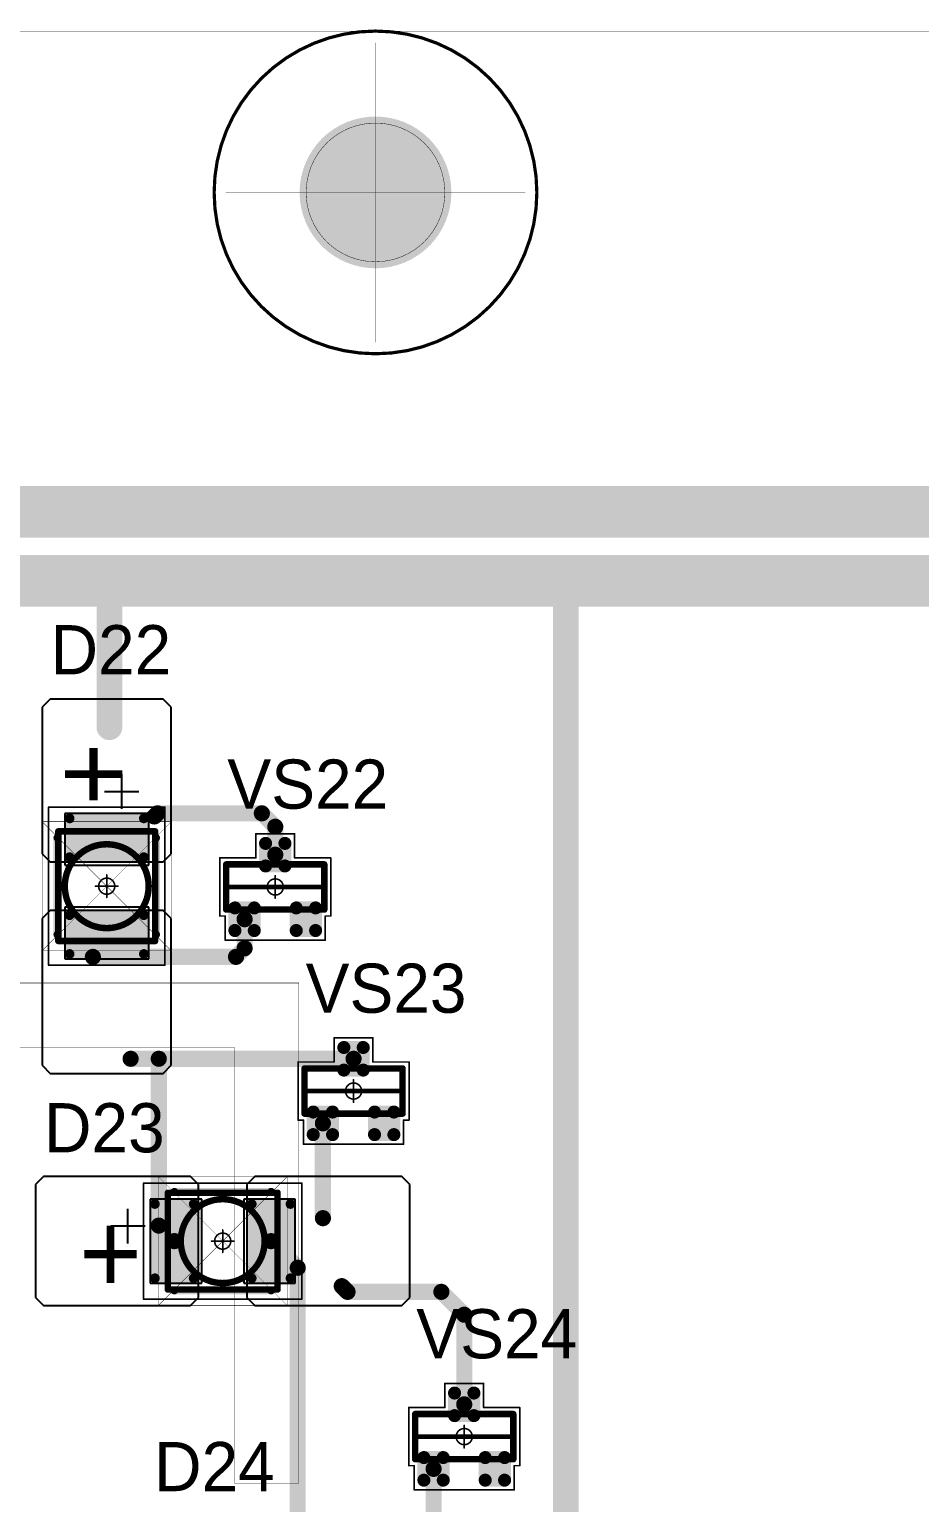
# Model space of a CAD drawing. Header units: millimetres. Extents: x 0 to 1769, y 431 to 1001.
# Drawn here: x 1352.28 to 1379.87, y 575.43 to 621.08 of the extents above; entities that cross this region are included whole.
import ezdxf

# ---------------------------------------------------------------- set-up
doc = ezdxf.new("R2010")
doc.units = ezdxf.units.MM
for name, color, linetype in [('BottomLayer', 5, 'Continuous'), ('BottomSolder', 6, 'Continuous'), ('Mechanical13', 56, 'Continuous'), ('Mechanical15', 56, 'Continuous'), ('Mechanical3', 76, 'Continuous'), ('Mechanical9', 56, 'Continuous'), ('MultiLayer', 9, 'Continuous'), ('TopLayer', 1, 'Continuous'), ('TopOverlay', 2, 'Continuous'), ('TopPaste', 8, 'Continuous'), ('TopSolder', 216, 'Continuous')]:
    doc.layers.add(name, color=color, linetype=linetype)

# ---------------------------------------------------------------- blocks, each defined once
blk = doc.blocks.new('SOT23_115')
at = {"layer": 'Mechanical13', "const_width": 0.2}
for points in [[(-0.7, 1.52), (-0.7, -1.52)], [(-0.7, 1.52), (0.7, 1.52)], [(0.7, 1.52), (0.7, -1.52)], [(-0.7, -1.52), (0.7, -1.52)]]:
    blk.add_lwpolyline(points, dxfattribs=at)
at = {"layer": 'Mechanical13', "const_width": 0.1}
for points in [[(-0.75, 1.52, 1), (-0.65, 1.52, 1)], [(-0.75, 1.52, 1), (-0.65, 1.52, 1)], [(0.65, 1.52, 1), (0.75, 1.52, 1)], [(0.65, 1.52, 1), (0.75, 1.52, 1)], [(-0.75, -1.52, 1), (-0.65, -1.52, 1)], [(-0.75, -1.52, 1), (-0.65, -1.52, 1)], [(0.65, -1.52, 1), (0.75, -1.52, 1)], [(0.65, -1.52, 1), (0.75, -1.52, 1)]]:
    blk.add_lwpolyline(points, format="xyb", close=True, dxfattribs=at)
at = {"layer": 'Mechanical15', "const_width": 0.05}
for points in [[(-1.65, 1.55), (-0.9, 1.55)], [(-1.65, 1.55), (-1.65, -1.55)], [(-0.9, 1.72), (0.9, 1.72)], [(-0.9, 1.72), (-0.9, 1.55)], [(0.9, 1.72), (0.9, 0.6)], [(0.9, 0.6), (1.65, 0.6)], [(1.65, 0.6), (1.65, -0.6)], [(-0.35, 0), (0.35, 0)], [(0, 0.35), (0, -0.35)], [(0.9, -0.6), (0.9, -1.72)], [(0.9, -0.6), (1.65, -0.6)], [(-1.65, -1.55), (-0.9, -1.55)], [(-0.9, -1.55), (-0.9, -1.72)], [(-0.9, -1.72), (0.9, -1.72)]]:
    blk.add_lwpolyline(points, dxfattribs=at)
at = {"layer": 'Mechanical15'}
for points, const_width in [([(-1.662, 1.55, 1), (-1.637, 1.55, 1)], 0.025), ([(-1.662, 1.55, 1), (-1.637, 1.55, 1)], 0.025), ([(-0.913, 1.72, 1), (-0.888, 1.72, 1)], 0.025), ([(-0.913, 1.72, 1), (-0.888, 1.72, 1)], 0.025), ([(-0.913, 1.55, 1), (-0.888, 1.55, 1)], 0.025), ([(-0.913, 1.55, 1), (-0.888, 1.55, 1)], 0.025), ([(0.888, 1.72, 1), (0.913, 1.72, 1)], 0.025), ([(0.888, 1.72, 1), (0.913, 1.72, 1)], 0.025), ([(0.888, 0.6, 1), (0.913, 0.6, 1)], 0.025), ([(0.888, 0.6, 1), (0.913, 0.6, 1)], 0.025), ([(1.637, 0.6, 1), (1.662, 0.6, 1)], 0.025), ([(1.637, 0.6, 1), (1.662, 0.6, 1)], 0.025), ([(-0.362, 0, 1), (-0.337, 0, 1)], 0.025), ([(0.25, 0, 1), (-0.25, 0, 1)], 0.05), ([(-0.262, 0, 1), (-0.238, 0, 1)], 0.025), ([(-0.012, 0.35, 1), (0.012, 0.35, 1)], 0.025), ([(0.238, 0, 1), (0.262, 0, 1)], 0.025), ([(0.337, 0, 1), (0.362, 0, 1)], 0.025), ([(-0.012, -0.35, 1), (0.012, -0.35, 1)], 0.025), ([(0.888, -0.6, 1), (0.913, -0.6, 1)], 0.025), ([(0.888, -0.6, 1), (0.913, -0.6, 1)], 0.025), ([(1.637, -0.6, 1), (1.662, -0.6, 1)], 0.025), ([(1.637, -0.6, 1), (1.662, -0.6, 1)], 0.025), ([(-1.662, -1.55, 1), (-1.637, -1.55, 1)], 0.025), ([(-1.662, -1.55, 1), (-1.637, -1.55, 1)], 0.025), ([(-0.913, -1.55, 1), (-0.888, -1.55, 1)], 0.025), ([(-0.913, -1.55, 1), (-0.888, -1.55, 1)], 0.025), ([(-0.913, -1.72, 1), (-0.888, -1.72, 1)], 0.025), ([(-0.913, -1.72, 1), (-0.888, -1.72, 1)], 0.025), ([(0.888, -1.72, 1), (0.913, -1.72, 1)], 0.025), ([(0.888, -1.72, 1), (0.913, -1.72, 1)], 0.025)]:
    blk.add_lwpolyline(points, format="xyb", close=True, dxfattribs=dict(at, const_width=const_width))
at = {"layer": 'TopLayer', "const_width": 0.1}
for points in [[(-1.4, 1.25, 1), (-1.3, 1.25, 1)], [(-0.7, 1.25, 1), (-0.6, 1.25, 1)], [(-1.4, 0.65, 1), (-1.3, 0.65, 1)], [(-0.7, 0.65, 1), (-0.6, 0.65, 1)], [(0.6, 0.3, 1), (0.7, 0.3, 1)], [(1.3, 0.3, 1), (1.4, 0.3, 1)], [(0.6, -0.3, 1), (0.7, -0.3, 1)], [(1.3, -0.3, 1), (1.4, -0.3, 1)], [(-1.4, -0.65, 1), (-1.3, -0.65, 1)], [(-0.7, -0.65, 1), (-0.6, -0.65, 1)], [(-1.4, -1.25, 1), (-1.3, -1.25, 1)], [(-0.7, -1.25, 1), (-0.6, -1.25, 1)]]:
    blk.add_lwpolyline(points, format="xyb", close=True, dxfattribs=at)
at = {"layer": 'TopLayer'}
for points in [[(-1.45, 1.25), (-1.45, 0.65), (-0.55, 1.25), (-0.55, 0.65)], [(-1.35, 1.35), (-1.35, 0.55), (-0.65, 1.35), (-0.65, 0.55)], [(0.55, 0.3), (0.55, -0.3), (1.45, 0.3), (1.45, -0.3)], [(0.65, 0.4), (0.65, -0.4), (1.35, 0.4), (1.35, -0.4)], [(-1.45, -0.65), (-1.45, -1.25), (-0.55, -0.65), (-0.55, -1.25)], [(-1.35, -0.55), (-1.35, -1.35), (-0.65, -0.55), (-0.65, -1.35)]]:
    blk.add_solid(points, dxfattribs=at)
at = {"layer": 'TopOverlay', "const_width": 0.15}
blk.add_lwpolyline([(0, 1.5), (0, -1.5)], dxfattribs=at)
at = {"layer": 'TopOverlay', "const_width": 0.075}
for points in [[(-0.038, 1.5, 1), (0.038, 1.5, 1)], [(-0.038, -1.5, 1), (0.038, -1.5, 1)]]:
    blk.add_lwpolyline(points, format="xyb", close=True, dxfattribs=at)
at = {"layer": 'TopPaste', "const_width": 0.075}
for points in [[(-1.387, 1.25, 1), (-1.313, 1.25, 1)], [(-0.687, 1.25, 1), (-0.613, 1.25, 1)], [(-1.387, 0.65, 1), (-1.313, 0.65, 1)], [(-0.687, 0.65, 1), (-0.613, 0.65, 1)], [(0.613, 0.3, 1), (0.687, 0.3, 1)], [(1.313, 0.3, 1), (1.387, 0.3, 1)], [(0.613, -0.3, 1), (0.687, -0.3, 1)], [(1.313, -0.3, 1), (1.387, -0.3, 1)], [(-1.387, -0.65, 1), (-1.313, -0.65, 1)], [(-0.687, -0.65, 1), (-0.613, -0.65, 1)], [(-1.387, -1.25, 1), (-1.313, -1.25, 1)], [(-0.687, -1.25, 1), (-0.613, -1.25, 1)]]:
    blk.add_lwpolyline(points, format="xyb", close=True, dxfattribs=at)
at = {"layer": 'TopPaste'}
for points in [[(-1.425, 1.25), (-1.425, 0.65), (-0.575, 1.25), (-0.575, 0.65)], [(-1.35, 1.325), (-1.35, 0.575), (-0.65, 1.325), (-0.65, 0.575)], [(0.575, 0.3), (0.575, -0.3), (1.425, 0.3), (1.425, -0.3)], [(0.65, 0.375), (0.65, -0.375), (1.35, 0.375), (1.35, -0.375)], [(-1.425, -0.65), (-1.425, -1.25), (-0.575, -0.65), (-0.575, -1.25)], [(-1.35, -0.575), (-1.35, -1.325), (-0.65, -0.575), (-0.65, -1.325)]]:
    blk.add_solid(points, dxfattribs=at)
at = {"layer": 'TopSolder', "const_width": 0.202}
for points in [[(-1.451, 1.25, 1), (-1.249, 1.25, 1)], [(-0.751, 1.25, 1), (-0.549, 1.25, 1)], [(-1.451, 0.65, 1), (-1.249, 0.65, 1)], [(-0.751, 0.65, 1), (-0.549, 0.65, 1)], [(0.549, 0.3, 1), (0.751, 0.3, 1)], [(1.249, 0.3, 1), (1.451, 0.3, 1)], [(-1.451, -0.65, 1), (-1.249, -0.65, 1)], [(-0.751, -0.65, 1), (-0.549, -0.65, 1)], [(0.549, -0.3, 1), (0.751, -0.3, 1)], [(1.249, -0.3, 1), (1.451, -0.3, 1)], [(-1.451, -1.25, 1), (-1.249, -1.25, 1)], [(-0.751, -1.25, 1), (-0.549, -1.25, 1)]]:
    blk.add_lwpolyline(points, format="xyb", close=True, dxfattribs=at)
at = {"layer": 'TopSolder'}
for points in [[(-1.35, 1.452), (-1.35, 0.448), (-0.65, 1.452), (-0.65, 0.448)], [(-1.552, 1.25), (-1.552, 0.65), (-0.448, 1.25), (-0.448, 0.65)], [(0.65, 0.502), (0.65, -0.502), (1.35, 0.502), (1.35, -0.502)], [(0.448, 0.3), (0.448, -0.3), (1.552, 0.3), (1.552, -0.3)], [(-1.35, -0.448), (-1.35, -1.452), (-0.65, -0.448), (-0.65, -1.452)], [(-1.552, -0.65), (-1.552, -1.25), (-0.448, -0.65), (-0.448, -1.25)]]:
    blk.add_solid(points, dxfattribs=at)
blk = doc.blocks.new('SOT23_116')
at = {"layer": 'Mechanical13', "const_width": 0.2}
for points in [[(-0.7, 1.52), (-0.7, -1.52)], [(-0.7, 1.52), (0.7, 1.52)], [(0.7, 1.52), (0.7, -1.52)], [(-0.7, -1.52), (0.7, -1.52)]]:
    blk.add_lwpolyline(points, dxfattribs=at)
at = {"layer": 'Mechanical13', "const_width": 0.1}
for points in [[(-0.75, 1.52, 1), (-0.65, 1.52, 1)], [(-0.75, 1.52, 1), (-0.65, 1.52, 1)], [(0.65, 1.52, 1), (0.75, 1.52, 1)], [(0.65, 1.52, 1), (0.75, 1.52, 1)], [(-0.75, -1.52, 1), (-0.65, -1.52, 1)], [(-0.75, -1.52, 1), (-0.65, -1.52, 1)], [(0.65, -1.52, 1), (0.75, -1.52, 1)], [(0.65, -1.52, 1), (0.75, -1.52, 1)]]:
    blk.add_lwpolyline(points, format="xyb", close=True, dxfattribs=at)
at = {"layer": 'Mechanical15', "const_width": 0.05}
for points in [[(-1.65, 1.55), (-0.9, 1.55)], [(-1.65, 1.55), (-1.65, -1.55)], [(-0.9, 1.72), (0.9, 1.72)], [(-0.9, 1.72), (-0.9, 1.55)], [(0.9, 1.72), (0.9, 0.6)], [(0.9, 0.6), (1.65, 0.6)], [(1.65, 0.6), (1.65, -0.6)], [(-0.35, 0), (0.35, 0)], [(0, 0.35), (0, -0.35)], [(0.9, -0.6), (0.9, -1.72)], [(0.9, -0.6), (1.65, -0.6)], [(-1.65, -1.55), (-0.9, -1.55)], [(-0.9, -1.55), (-0.9, -1.72)], [(-0.9, -1.72), (0.9, -1.72)]]:
    blk.add_lwpolyline(points, dxfattribs=at)
at = {"layer": 'Mechanical15'}
for points, const_width in [([(-1.662, 1.55, 1), (-1.637, 1.55, 1)], 0.025), ([(-1.662, 1.55, 1), (-1.637, 1.55, 1)], 0.025), ([(-0.913, 1.72, 1), (-0.888, 1.72, 1)], 0.025), ([(-0.913, 1.72, 1), (-0.888, 1.72, 1)], 0.025), ([(-0.913, 1.55, 1), (-0.888, 1.55, 1)], 0.025), ([(-0.913, 1.55, 1), (-0.888, 1.55, 1)], 0.025), ([(0.888, 1.72, 1), (0.913, 1.72, 1)], 0.025), ([(0.888, 1.72, 1), (0.913, 1.72, 1)], 0.025), ([(0.888, 0.6, 1), (0.913, 0.6, 1)], 0.025), ([(0.888, 0.6, 1), (0.913, 0.6, 1)], 0.025), ([(1.637, 0.6, 1), (1.662, 0.6, 1)], 0.025), ([(1.637, 0.6, 1), (1.662, 0.6, 1)], 0.025), ([(-0.362, 0, 1), (-0.337, 0, 1)], 0.025), ([(0.25, 0, 1), (-0.25, 0, 1)], 0.05), ([(-0.262, 0, 1), (-0.238, 0, 1)], 0.025), ([(-0.012, 0.35, 1), (0.012, 0.35, 1)], 0.025), ([(0.238, 0, 1), (0.262, 0, 1)], 0.025), ([(0.337, 0, 1), (0.362, 0, 1)], 0.025), ([(-0.012, -0.35, 1), (0.012, -0.35, 1)], 0.025), ([(0.888, -0.6, 1), (0.913, -0.6, 1)], 0.025), ([(0.888, -0.6, 1), (0.913, -0.6, 1)], 0.025), ([(1.637, -0.6, 1), (1.662, -0.6, 1)], 0.025), ([(1.637, -0.6, 1), (1.662, -0.6, 1)], 0.025), ([(-1.662, -1.55, 1), (-1.637, -1.55, 1)], 0.025), ([(-1.662, -1.55, 1), (-1.637, -1.55, 1)], 0.025), ([(-0.913, -1.55, 1), (-0.888, -1.55, 1)], 0.025), ([(-0.913, -1.55, 1), (-0.888, -1.55, 1)], 0.025), ([(-0.913, -1.72, 1), (-0.888, -1.72, 1)], 0.025), ([(-0.913, -1.72, 1), (-0.888, -1.72, 1)], 0.025), ([(0.888, -1.72, 1), (0.913, -1.72, 1)], 0.025), ([(0.888, -1.72, 1), (0.913, -1.72, 1)], 0.025)]:
    blk.add_lwpolyline(points, format="xyb", close=True, dxfattribs=dict(at, const_width=const_width))
at = {"layer": 'TopLayer', "const_width": 0.1}
for points in [[(-1.4, 1.25, 1), (-1.3, 1.25, 1)], [(-0.7, 1.25, 1), (-0.6, 1.25, 1)], [(-1.4, 0.65, 1), (-1.3, 0.65, 1)], [(-0.7, 0.65, 1), (-0.6, 0.65, 1)], [(0.6, 0.3, 1), (0.7, 0.3, 1)], [(1.3, 0.3, 1), (1.4, 0.3, 1)], [(0.6, -0.3, 1), (0.7, -0.3, 1)], [(1.3, -0.3, 1), (1.4, -0.3, 1)], [(-1.4, -0.65, 1), (-1.3, -0.65, 1)], [(-0.7, -0.65, 1), (-0.6, -0.65, 1)], [(-1.4, -1.25, 1), (-1.3, -1.25, 1)], [(-0.7, -1.25, 1), (-0.6, -1.25, 1)]]:
    blk.add_lwpolyline(points, format="xyb", close=True, dxfattribs=at)
at = {"layer": 'TopLayer'}
for points in [[(-1.45, 1.25), (-1.45, 0.65), (-0.55, 1.25), (-0.55, 0.65)], [(-1.35, 1.35), (-1.35, 0.55), (-0.65, 1.35), (-0.65, 0.55)], [(0.55, 0.3), (0.55, -0.3), (1.45, 0.3), (1.45, -0.3)], [(0.65, 0.4), (0.65, -0.4), (1.35, 0.4), (1.35, -0.4)], [(-1.45, -0.65), (-1.45, -1.25), (-0.55, -0.65), (-0.55, -1.25)], [(-1.35, -0.55), (-1.35, -1.35), (-0.65, -0.55), (-0.65, -1.35)]]:
    blk.add_solid(points, dxfattribs=at)
at = {"layer": 'TopOverlay', "const_width": 0.15}
blk.add_lwpolyline([(0, 1.5), (0, -1.5)], dxfattribs=at)
at = {"layer": 'TopOverlay', "const_width": 0.075}
for points in [[(-0.038, 1.5, 1), (0.038, 1.5, 1)], [(-0.038, -1.5, 1), (0.038, -1.5, 1)]]:
    blk.add_lwpolyline(points, format="xyb", close=True, dxfattribs=at)
at = {"layer": 'TopPaste', "const_width": 0.075}
for points in [[(-1.387, 1.25, 1), (-1.313, 1.25, 1)], [(-0.687, 1.25, 1), (-0.613, 1.25, 1)], [(-1.387, 0.65, 1), (-1.313, 0.65, 1)], [(-0.687, 0.65, 1), (-0.613, 0.65, 1)], [(0.613, 0.3, 1), (0.687, 0.3, 1)], [(1.313, 0.3, 1), (1.387, 0.3, 1)], [(0.613, -0.3, 1), (0.687, -0.3, 1)], [(1.313, -0.3, 1), (1.387, -0.3, 1)], [(-1.387, -0.65, 1), (-1.313, -0.65, 1)], [(-0.687, -0.65, 1), (-0.613, -0.65, 1)], [(-1.387, -1.25, 1), (-1.313, -1.25, 1)], [(-0.687, -1.25, 1), (-0.613, -1.25, 1)]]:
    blk.add_lwpolyline(points, format="xyb", close=True, dxfattribs=at)
at = {"layer": 'TopPaste'}
for points in [[(-1.425, 1.25), (-1.425, 0.65), (-0.575, 1.25), (-0.575, 0.65)], [(-1.35, 1.325), (-1.35, 0.575), (-0.65, 1.325), (-0.65, 0.575)], [(0.575, 0.3), (0.575, -0.3), (1.425, 0.3), (1.425, -0.3)], [(0.65, 0.375), (0.65, -0.375), (1.35, 0.375), (1.35, -0.375)], [(-1.425, -0.65), (-1.425, -1.25), (-0.575, -0.65), (-0.575, -1.25)], [(-1.35, -0.575), (-1.35, -1.325), (-0.65, -0.575), (-0.65, -1.325)]]:
    blk.add_solid(points, dxfattribs=at)
at = {"layer": 'TopSolder', "const_width": 0.202}
for points in [[(-1.451, 1.25, 1), (-1.249, 1.25, 1)], [(-0.751, 1.25, 1), (-0.549, 1.25, 1)], [(-1.451, 0.65, 1), (-1.249, 0.65, 1)], [(-0.751, 0.65, 1), (-0.549, 0.65, 1)], [(0.549, 0.3, 1), (0.751, 0.3, 1)], [(1.249, 0.3, 1), (1.451, 0.3, 1)], [(-1.451, -0.65, 1), (-1.249, -0.65, 1)], [(-0.751, -0.65, 1), (-0.549, -0.65, 1)], [(0.549, -0.3, 1), (0.751, -0.3, 1)], [(1.249, -0.3, 1), (1.451, -0.3, 1)], [(-1.451, -1.25, 1), (-1.249, -1.25, 1)], [(-0.751, -1.25, 1), (-0.549, -1.25, 1)]]:
    blk.add_lwpolyline(points, format="xyb", close=True, dxfattribs=at)
at = {"layer": 'TopSolder'}
for points in [[(-1.35, 1.452), (-1.35, 0.448), (-0.65, 1.452), (-0.65, 0.448)], [(-1.552, 1.25), (-1.552, 0.65), (-0.448, 1.25), (-0.448, 0.65)], [(0.65, 0.502), (0.65, -0.502), (1.35, 0.502), (1.35, -0.502)], [(0.448, 0.3), (0.448, -0.3), (1.552, 0.3), (1.552, -0.3)], [(-1.35, -0.448), (-1.35, -1.452), (-0.65, -0.448), (-0.65, -1.452)], [(-1.552, -0.65), (-1.552, -1.25), (-0.448, -0.65), (-0.448, -1.25)]]:
    blk.add_solid(points, dxfattribs=at)
blk = doc.blocks.new('SOT23_117')
at = {"layer": 'Mechanical13', "const_width": 0.2}
for points in [[(-0.7, 1.52), (-0.7, -1.52)], [(-0.7, 1.52), (0.7, 1.52)], [(0.7, 1.52), (0.7, -1.52)], [(-0.7, -1.52), (0.7, -1.52)]]:
    blk.add_lwpolyline(points, dxfattribs=at)
at = {"layer": 'Mechanical13', "const_width": 0.1}
for points in [[(-0.75, 1.52, 1), (-0.65, 1.52, 1)], [(-0.75, 1.52, 1), (-0.65, 1.52, 1)], [(0.65, 1.52, 1), (0.75, 1.52, 1)], [(0.65, 1.52, 1), (0.75, 1.52, 1)], [(-0.75, -1.52, 1), (-0.65, -1.52, 1)], [(-0.75, -1.52, 1), (-0.65, -1.52, 1)], [(0.65, -1.52, 1), (0.75, -1.52, 1)], [(0.65, -1.52, 1), (0.75, -1.52, 1)]]:
    blk.add_lwpolyline(points, format="xyb", close=True, dxfattribs=at)
at = {"layer": 'Mechanical15', "const_width": 0.05}
for points in [[(-1.65, 1.55), (-0.9, 1.55)], [(-1.65, 1.55), (-1.65, -1.55)], [(-0.9, 1.72), (0.9, 1.72)], [(-0.9, 1.72), (-0.9, 1.55)], [(0.9, 1.72), (0.9, 0.6)], [(0.9, 0.6), (1.65, 0.6)], [(1.65, 0.6), (1.65, -0.6)], [(-0.35, 0), (0.35, 0)], [(0, 0.35), (0, -0.35)], [(0.9, -0.6), (0.9, -1.72)], [(0.9, -0.6), (1.65, -0.6)], [(-1.65, -1.55), (-0.9, -1.55)], [(-0.9, -1.55), (-0.9, -1.72)], [(-0.9, -1.72), (0.9, -1.72)]]:
    blk.add_lwpolyline(points, dxfattribs=at)
at = {"layer": 'Mechanical15'}
for points, const_width in [([(-1.662, 1.55, 1), (-1.637, 1.55, 1)], 0.025), ([(-1.662, 1.55, 1), (-1.637, 1.55, 1)], 0.025), ([(-0.913, 1.72, 1), (-0.888, 1.72, 1)], 0.025), ([(-0.913, 1.72, 1), (-0.888, 1.72, 1)], 0.025), ([(-0.913, 1.55, 1), (-0.888, 1.55, 1)], 0.025), ([(-0.913, 1.55, 1), (-0.888, 1.55, 1)], 0.025), ([(0.888, 1.72, 1), (0.913, 1.72, 1)], 0.025), ([(0.888, 1.72, 1), (0.913, 1.72, 1)], 0.025), ([(0.888, 0.6, 1), (0.913, 0.6, 1)], 0.025), ([(0.888, 0.6, 1), (0.913, 0.6, 1)], 0.025), ([(1.637, 0.6, 1), (1.662, 0.6, 1)], 0.025), ([(1.637, 0.6, 1), (1.662, 0.6, 1)], 0.025), ([(-0.362, 0, 1), (-0.337, 0, 1)], 0.025), ([(0.25, 0, 1), (-0.25, 0, 1)], 0.05), ([(-0.262, 0, 1), (-0.238, 0, 1)], 0.025), ([(-0.012, 0.35, 1), (0.012, 0.35, 1)], 0.025), ([(0.238, 0, 1), (0.262, 0, 1)], 0.025), ([(0.337, 0, 1), (0.362, 0, 1)], 0.025), ([(-0.012, -0.35, 1), (0.012, -0.35, 1)], 0.025), ([(0.888, -0.6, 1), (0.913, -0.6, 1)], 0.025), ([(0.888, -0.6, 1), (0.913, -0.6, 1)], 0.025), ([(1.637, -0.6, 1), (1.662, -0.6, 1)], 0.025), ([(1.637, -0.6, 1), (1.662, -0.6, 1)], 0.025), ([(-1.662, -1.55, 1), (-1.637, -1.55, 1)], 0.025), ([(-1.662, -1.55, 1), (-1.637, -1.55, 1)], 0.025), ([(-0.913, -1.55, 1), (-0.888, -1.55, 1)], 0.025), ([(-0.913, -1.55, 1), (-0.888, -1.55, 1)], 0.025), ([(-0.913, -1.72, 1), (-0.888, -1.72, 1)], 0.025), ([(-0.913, -1.72, 1), (-0.888, -1.72, 1)], 0.025), ([(0.888, -1.72, 1), (0.913, -1.72, 1)], 0.025), ([(0.888, -1.72, 1), (0.913, -1.72, 1)], 0.025)]:
    blk.add_lwpolyline(points, format="xyb", close=True, dxfattribs=dict(at, const_width=const_width))
at = {"layer": 'TopLayer', "const_width": 0.1}
for points in [[(-1.4, 1.25, 1), (-1.3, 1.25, 1)], [(-0.7, 1.25, 1), (-0.6, 1.25, 1)], [(-1.4, 0.65, 1), (-1.3, 0.65, 1)], [(-0.7, 0.65, 1), (-0.6, 0.65, 1)], [(0.6, 0.3, 1), (0.7, 0.3, 1)], [(1.3, 0.3, 1), (1.4, 0.3, 1)], [(0.6, -0.3, 1), (0.7, -0.3, 1)], [(1.3, -0.3, 1), (1.4, -0.3, 1)], [(-1.4, -0.65, 1), (-1.3, -0.65, 1)], [(-0.7, -0.65, 1), (-0.6, -0.65, 1)], [(-1.4, -1.25, 1), (-1.3, -1.25, 1)], [(-0.7, -1.25, 1), (-0.6, -1.25, 1)]]:
    blk.add_lwpolyline(points, format="xyb", close=True, dxfattribs=at)
at = {"layer": 'TopLayer'}
for points in [[(-1.45, 1.25), (-1.45, 0.65), (-0.55, 1.25), (-0.55, 0.65)], [(-1.35, 1.35), (-1.35, 0.55), (-0.65, 1.35), (-0.65, 0.55)], [(0.55, 0.3), (0.55, -0.3), (1.45, 0.3), (1.45, -0.3)], [(0.65, 0.4), (0.65, -0.4), (1.35, 0.4), (1.35, -0.4)], [(-1.45, -0.65), (-1.45, -1.25), (-0.55, -0.65), (-0.55, -1.25)], [(-1.35, -0.55), (-1.35, -1.35), (-0.65, -0.55), (-0.65, -1.35)]]:
    blk.add_solid(points, dxfattribs=at)
at = {"layer": 'TopOverlay', "const_width": 0.15}
blk.add_lwpolyline([(0, 1.5), (0, -1.5)], dxfattribs=at)
at = {"layer": 'TopOverlay', "const_width": 0.075}
for points in [[(-0.038, 1.5, 1), (0.038, 1.5, 1)], [(-0.038, -1.5, 1), (0.038, -1.5, 1)]]:
    blk.add_lwpolyline(points, format="xyb", close=True, dxfattribs=at)
at = {"layer": 'TopPaste', "const_width": 0.075}
for points in [[(-1.387, 1.25, 1), (-1.313, 1.25, 1)], [(-0.687, 1.25, 1), (-0.613, 1.25, 1)], [(-1.387, 0.65, 1), (-1.313, 0.65, 1)], [(-0.687, 0.65, 1), (-0.613, 0.65, 1)], [(0.613, 0.3, 1), (0.687, 0.3, 1)], [(1.313, 0.3, 1), (1.387, 0.3, 1)], [(0.613, -0.3, 1), (0.687, -0.3, 1)], [(1.313, -0.3, 1), (1.387, -0.3, 1)], [(-1.387, -0.65, 1), (-1.313, -0.65, 1)], [(-0.687, -0.65, 1), (-0.613, -0.65, 1)], [(-1.387, -1.25, 1), (-1.313, -1.25, 1)], [(-0.687, -1.25, 1), (-0.613, -1.25, 1)]]:
    blk.add_lwpolyline(points, format="xyb", close=True, dxfattribs=at)
at = {"layer": 'TopPaste'}
for points in [[(-1.425, 1.25), (-1.425, 0.65), (-0.575, 1.25), (-0.575, 0.65)], [(-1.35, 1.325), (-1.35, 0.575), (-0.65, 1.325), (-0.65, 0.575)], [(0.575, 0.3), (0.575, -0.3), (1.425, 0.3), (1.425, -0.3)], [(0.65, 0.375), (0.65, -0.375), (1.35, 0.375), (1.35, -0.375)], [(-1.425, -0.65), (-1.425, -1.25), (-0.575, -0.65), (-0.575, -1.25)], [(-1.35, -0.575), (-1.35, -1.325), (-0.65, -0.575), (-0.65, -1.325)]]:
    blk.add_solid(points, dxfattribs=at)
at = {"layer": 'TopSolder', "const_width": 0.202}
for points in [[(-1.451, 1.25, 1), (-1.249, 1.25, 1)], [(-0.751, 1.25, 1), (-0.549, 1.25, 1)], [(-1.451, 0.65, 1), (-1.249, 0.65, 1)], [(-0.751, 0.65, 1), (-0.549, 0.65, 1)], [(0.549, 0.3, 1), (0.751, 0.3, 1)], [(1.249, 0.3, 1), (1.451, 0.3, 1)], [(-1.451, -0.65, 1), (-1.249, -0.65, 1)], [(-0.751, -0.65, 1), (-0.549, -0.65, 1)], [(0.549, -0.3, 1), (0.751, -0.3, 1)], [(1.249, -0.3, 1), (1.451, -0.3, 1)], [(-1.451, -1.25, 1), (-1.249, -1.25, 1)], [(-0.751, -1.25, 1), (-0.549, -1.25, 1)]]:
    blk.add_lwpolyline(points, format="xyb", close=True, dxfattribs=at)
at = {"layer": 'TopSolder'}
for points in [[(-1.35, 1.452), (-1.35, 0.448), (-0.65, 1.452), (-0.65, 0.448)], [(-1.552, 1.25), (-1.552, 0.65), (-0.448, 1.25), (-0.448, 0.65)], [(0.65, 0.502), (0.65, -0.502), (1.35, 0.502), (1.35, -0.502)], [(0.448, 0.3), (0.448, -0.3), (1.552, 0.3), (1.552, -0.3)], [(-1.35, -0.448), (-1.35, -1.452), (-0.65, -0.448), (-0.65, -1.452)], [(-1.552, -0.65), (-1.552, -1.25), (-0.448, -0.65), (-0.448, -1.25)]]:
    blk.add_solid(points, dxfattribs=at)
blk = doc.blocks.new('T66G_304')
at = {"layer": 'Mechanical13'}
for p, q in [((2.936, 0.071), (2.936, -1)), ((2.4, -0.464), (3.471, -0.464))]:
    blk.add_line(p, q, dxfattribs=at)
at = {"layer": 'Mechanical13', "const_width": 0.2}
for points in [[(1.7, 1.5), (-1.7, 1.5)], [(-1.7, 1.5), (-1.7, -1.5)], [(1.7, 1.5), (1.7, -1.5)], [(1.7, -1.5), (-1.7, -1.5)]]:
    blk.add_lwpolyline(points, dxfattribs=at)
at = {"layer": 'Mechanical13'}
for points, const_width in [([(-1.75, 1.5, 1), (-1.65, 1.5, 1)], 0.1), ([(-1.75, 1.5, 1), (-1.65, 1.5, 1)], 0.1), ([(1.3, 0, 1), (-1.3, 0, 1)], 0.2), ([(1.65, 1.5, 1), (1.75, 1.5, 1)], 0.1), ([(1.65, 1.5, 1), (1.75, 1.5, 1)], 0.1), ([(-1.35, 0, 1), (-1.25, 0, 1)], 0.1), ([(1.25, 0, 1), (1.35, 0, 1)], 0.1), ([(-1.75, -1.5, 1), (-1.65, -1.5, 1)], 0.1), ([(-1.75, -1.5, 1), (-1.65, -1.5, 1)], 0.1), ([(1.65, -1.5, 1), (1.75, -1.5, 1)], 0.1), ([(1.65, -1.5, 1), (1.75, -1.5, 1)], 0.1)]:
    blk.add_lwpolyline(points, format="xyb", close=True, dxfattribs=dict(at, const_width=const_width))
at = {"layer": 'Mechanical15', "const_width": 0.05}
for points in [[(-2.45, 1.8), (-2.45, -1.8)], [(2.45, 1.8), (-2.45, 1.8)], [(2.45, 1.8), (2.45, -1.8)], [(0.35, 0), (-0.35, 0)], [(0, 0.35), (0, -0.35)], [(2.45, -1.8), (-2.45, -1.8)]]:
    blk.add_lwpolyline(points, dxfattribs=at)
at = {"layer": 'Mechanical15'}
for points, const_width in [([(-2.462, 1.8, 1), (-2.438, 1.8, 1)], 0.025), ([(-2.462, 1.8, 1), (-2.438, 1.8, 1)], 0.025), ([(2.438, 1.8, 1), (2.462, 1.8, 1)], 0.025), ([(2.438, 1.8, 1), (2.462, 1.8, 1)], 0.025), ([(-0.362, 0, 1), (-0.337, 0, 1)], 0.025), ([(0.25, 0, 1), (-0.25, 0, 1)], 0.05), ([(-0.262, 0, 1), (-0.238, 0, 1)], 0.025), ([(-0.012, 0.35, 1), (0.012, 0.35, 1)], 0.025), ([(0.238, 0, 1), (0.262, 0, 1)], 0.025), ([(0.337, 0, 1), (0.362, 0, 1)], 0.025), ([(-0.012, -0.35, 1), (0.012, -0.35, 1)], 0.025), ([(-2.462, -1.8, 1), (-2.438, -1.8, 1)], 0.025), ([(-2.462, -1.8, 1), (-2.438, -1.8, 1)], 0.025), ([(2.438, -1.8, 1), (2.462, -1.8, 1)], 0.025), ([(2.438, -1.8, 1), (2.462, -1.8, 1)], 0.025)]:
    blk.add_lwpolyline(points, format="xyb", close=True, dxfattribs=dict(at, const_width=const_width))
at = {"layer": 'TopLayer'}
for p, q in [((-5.55, 2), (-5.8, 1.75)), ((-1, 2), (-5.55, 2)), ((-0.75, 1.75), (-1, 2)), ((1, 2), (0.75, 1.75)), ((5.55, 2), (1, 2)), ((5.8, 1.75), (5.55, 2)), ((-5.8, 1.75), (-5.8, -1.75)), ((-0.75, -1.75), (-0.75, 1.75)), ((0.75, 1.75), (0.75, -1.75)), ((5.8, -1.75), (5.8, 1.75)), ((-5.8, -1.75), (-5.55, -2)), ((-1, -2), (-0.75, -1.75)), ((0.75, -1.75), (1, -2)), ((5.55, -2), (5.8, -1.75)), ((-5.55, -2), (-1, -2)), ((1, -2), (5.55, -2))]:
    blk.add_line(p, q, dxfattribs=at)
at = {"layer": 'TopLayer', "const_width": 0.15}
for points in [[(-2.175, 1.15, 1), (-2.025, 1.15, 1)], [(-0.975, 1.15, 1), (-0.825, 1.15, 1)], [(0.825, 1.15, 1), (0.975, 1.15, 1)], [(2.025, 1.15, 1), (2.175, 1.15, 1)], [(-2.175, -1.15, 1), (-2.025, -1.15, 1)], [(-0.975, -1.15, 1), (-0.825, -1.15, 1)], [(0.825, -1.15, 1), (0.975, -1.15, 1)], [(2.025, -1.15, 1), (2.175, -1.15, 1)]]:
    blk.add_lwpolyline(points, format="xyb", close=True, dxfattribs=at)
at = {"layer": 'TopLayer'}
for points in [[(-0.75, 1.15), (-2.25, 1.15), (-0.75, -1.15), (-2.25, -1.15)], [(-0.9, 1.3), (-2.1, 1.3), (-0.9, -1.3), (-2.1, -1.3)], [(2.25, 1.15), (0.75, 1.15), (2.25, -1.15), (0.75, -1.15)], [(2.1, 1.3), (0.9, 1.3), (2.1, -1.3), (0.9, -1.3)]]:
    blk.add_solid(points, dxfattribs=at)
at = {"layer": 'TopOverlay', "const_width": 0.25}
for points in [[(1.5, 1.525), (-1.5, 1.525)], [(1.5, -1.525), (-1.5, -1.525)]]:
    blk.add_lwpolyline(points, dxfattribs=at)
at = {"layer": 'TopOverlay', "const_width": 0.125}
for points in [[(-1.562, 1.525, 1), (-1.438, 1.525, 1)], [(1.438, 1.525, 1), (1.562, 1.525, 1)], [(-1.562, -1.525, 1), (-1.438, -1.525, 1)], [(1.438, -1.525, 1), (1.562, -1.525, 1)]]:
    blk.add_lwpolyline(points, format="xyb", close=True, dxfattribs=at)
at = {"layer": 'TopPaste', "const_width": 0.125}
for points in [[(-2.163, 1.15, 1), (-2.038, 1.15, 1)], [(-0.963, 1.15, 1), (-0.838, 1.15, 1)], [(0.838, 1.15, 1), (0.963, 1.15, 1)], [(2.038, 1.15, 1), (2.163, 1.15, 1)], [(-2.163, -1.15, 1), (-2.038, -1.15, 1)], [(-0.963, -1.15, 1), (-0.838, -1.15, 1)], [(0.838, -1.15, 1), (0.963, -1.15, 1)], [(2.038, -1.15, 1), (2.163, -1.15, 1)]]:
    blk.add_lwpolyline(points, format="xyb", close=True, dxfattribs=at)
at = {"layer": 'TopPaste'}
for points in [[(-0.775, 1.15), (-2.225, 1.15), (-0.775, -1.15), (-2.225, -1.15)], [(-0.9, 1.275), (-2.1, 1.275), (-0.9, -1.275), (-2.1, -1.275)], [(2.225, 1.15), (0.775, 1.15), (2.225, -1.15), (0.775, -1.15)], [(2.1, 1.275), (0.9, 1.275), (2.1, -1.275), (0.9, -1.275)]]:
    blk.add_solid(points, dxfattribs=at)
at = {"layer": 'TopSolder'}
for p, q in [((-2.25, 1.3), (-2.25, -1.3)), ((-0.65, 1.3), (-2.25, 1.3)), ((-0.65, -1.3), (-0.65, 1.3)), ((0.65, 1.3), (0.65, -1.3)), ((2.25, 1.3), (0.65, 1.3)), ((2.25, -1.3), (2.25, 1.3)), ((-2.25, -1.3), (-0.65, -1.3)), ((0.65, -1.3), (2.25, -1.3))]:
    blk.add_line(p, q, dxfattribs=at)
at = {"layer": 'TopOverlay'}
blk.add_text('+', height=2.5, dxfattribs=at).set_placement((2.5, -0.8))
blk = doc.blocks.new('T66G_305')
at = {"layer": 'Mechanical13'}
for p, q in [((2.936, 0.071), (2.936, -1)), ((2.4, -0.464), (3.471, -0.464))]:
    blk.add_line(p, q, dxfattribs=at)
at = {"layer": 'Mechanical13', "const_width": 0.2}
for points in [[(-1.7, 1.5), (1.7, 1.5)], [(-1.7, 1.5), (-1.7, -1.5)], [(1.7, 1.5), (1.7, -1.5)], [(-1.7, -1.5), (1.7, -1.5)]]:
    blk.add_lwpolyline(points, dxfattribs=at)
at = {"layer": 'Mechanical13'}
for points, const_width in [([(-1.75, 1.5, 1), (-1.65, 1.5, 1)], 0.1), ([(-1.75, 1.5, 1), (-1.65, 1.5, 1)], 0.1), ([(1.3, 0, 1), (-1.3, 0, 1)], 0.2), ([(1.65, 1.5, 1), (1.75, 1.5, 1)], 0.1), ([(1.65, 1.5, 1), (1.75, 1.5, 1)], 0.1), ([(-1.35, 0, 1), (-1.25, 0, 1)], 0.1), ([(1.25, 0, 1), (1.35, 0, 1)], 0.1), ([(-1.75, -1.5, 1), (-1.65, -1.5, 1)], 0.1), ([(-1.75, -1.5, 1), (-1.65, -1.5, 1)], 0.1), ([(1.65, -1.5, 1), (1.75, -1.5, 1)], 0.1), ([(1.65, -1.5, 1), (1.75, -1.5, 1)], 0.1)]:
    blk.add_lwpolyline(points, format="xyb", close=True, dxfattribs=dict(at, const_width=const_width))
at = {"layer": 'Mechanical15', "const_width": 0.05}
for points in [[(-2.45, 1.8), (-2.45, -1.8)], [(-2.45, 1.8), (2.45, 1.8)], [(2.45, 1.8), (2.45, -1.8)], [(-0.35, 0), (0.35, 0)], [(0, 0.35), (0, -0.35)], [(-2.45, -1.8), (2.45, -1.8)]]:
    blk.add_lwpolyline(points, dxfattribs=at)
at = {"layer": 'Mechanical15'}
for points, const_width in [([(-2.462, 1.8, 1), (-2.438, 1.8, 1)], 0.025), ([(-2.462, 1.8, 1), (-2.438, 1.8, 1)], 0.025), ([(2.438, 1.8, 1), (2.462, 1.8, 1)], 0.025), ([(2.438, 1.8, 1), (2.462, 1.8, 1)], 0.025), ([(-0.362, 0, 1), (-0.337, 0, 1)], 0.025), ([(0.25, 0, 1), (-0.25, 0, 1)], 0.05), ([(-0.262, 0, 1), (-0.238, 0, 1)], 0.025), ([(-0.012, 0.35, 1), (0.012, 0.35, 1)], 0.025), ([(0.238, 0, 1), (0.262, 0, 1)], 0.025), ([(0.337, 0, 1), (0.362, 0, 1)], 0.025), ([(-0.012, -0.35, 1), (0.012, -0.35, 1)], 0.025), ([(-2.462, -1.8, 1), (-2.438, -1.8, 1)], 0.025), ([(-2.462, -1.8, 1), (-2.438, -1.8, 1)], 0.025), ([(2.438, -1.8, 1), (2.462, -1.8, 1)], 0.025), ([(2.438, -1.8, 1), (2.462, -1.8, 1)], 0.025)]:
    blk.add_lwpolyline(points, format="xyb", close=True, dxfattribs=dict(at, const_width=const_width))
at = {"layer": 'TopLayer'}
for p, q in [((-5.55, 2), (-5.8, 1.75)), ((-1, 2), (-5.55, 2)), ((-0.75, 1.75), (-1, 2)), ((1, 2), (0.75, 1.75)), ((5.55, 2), (1, 2)), ((5.8, 1.75), (5.55, 2)), ((-5.8, 1.75), (-5.8, -1.75)), ((-0.75, -1.75), (-0.75, 1.75)), ((0.75, 1.75), (0.75, -1.75)), ((5.8, -1.75), (5.8, 1.75)), ((-5.8, -1.75), (-5.55, -2)), ((-1, -2), (-0.75, -1.75)), ((0.75, -1.75), (1, -2)), ((5.55, -2), (5.8, -1.75)), ((-5.55, -2), (-1, -2)), ((1, -2), (5.55, -2))]:
    blk.add_line(p, q, dxfattribs=at)
at = {"layer": 'TopLayer', "const_width": 0.15}
for points in [[(-2.175, 1.15, 1), (-2.025, 1.15, 1)], [(-0.975, 1.15, 1), (-0.825, 1.15, 1)], [(0.825, 1.15, 1), (0.975, 1.15, 1)], [(2.025, 1.15, 1), (2.175, 1.15, 1)], [(-2.175, -1.15, 1), (-2.025, -1.15, 1)], [(-0.975, -1.15, 1), (-0.825, -1.15, 1)], [(0.825, -1.15, 1), (0.975, -1.15, 1)], [(2.025, -1.15, 1), (2.175, -1.15, 1)]]:
    blk.add_lwpolyline(points, format="xyb", close=True, dxfattribs=at)
at = {"layer": 'TopLayer'}
for points in [[(-0.75, 1.15), (-2.25, 1.15), (-0.75, -1.15), (-2.25, -1.15)], [(-0.9, 1.3), (-2.1, 1.3), (-0.9, -1.3), (-2.1, -1.3)], [(2.25, 1.15), (0.75, 1.15), (2.25, -1.15), (0.75, -1.15)], [(2.1, 1.3), (0.9, 1.3), (2.1, -1.3), (0.9, -1.3)]]:
    blk.add_solid(points, dxfattribs=at)
at = {"layer": 'TopOverlay', "const_width": 0.25}
for points in [[(-1.5, 1.525), (1.5, 1.525)], [(-1.5, -1.525), (1.5, -1.525)]]:
    blk.add_lwpolyline(points, dxfattribs=at)
at = {"layer": 'TopOverlay', "const_width": 0.125}
for points in [[(-1.562, 1.525, 1), (-1.438, 1.525, 1)], [(1.438, 1.525, 1), (1.562, 1.525, 1)], [(-1.562, -1.525, 1), (-1.438, -1.525, 1)], [(1.438, -1.525, 1), (1.562, -1.525, 1)]]:
    blk.add_lwpolyline(points, format="xyb", close=True, dxfattribs=at)
at = {"layer": 'TopPaste', "const_width": 0.125}
for points in [[(-2.163, 1.15, 1), (-2.038, 1.15, 1)], [(-0.963, 1.15, 1), (-0.838, 1.15, 1)], [(0.838, 1.15, 1), (0.963, 1.15, 1)], [(2.038, 1.15, 1), (2.163, 1.15, 1)], [(-2.163, -1.15, 1), (-2.038, -1.15, 1)], [(-0.963, -1.15, 1), (-0.838, -1.15, 1)], [(0.838, -1.15, 1), (0.963, -1.15, 1)], [(2.038, -1.15, 1), (2.163, -1.15, 1)]]:
    blk.add_lwpolyline(points, format="xyb", close=True, dxfattribs=at)
at = {"layer": 'TopPaste'}
for points in [[(-0.775, 1.15), (-2.225, 1.15), (-0.775, -1.15), (-2.225, -1.15)], [(-0.9, 1.275), (-2.1, 1.275), (-0.9, -1.275), (-2.1, -1.275)], [(2.225, 1.15), (0.775, 1.15), (2.225, -1.15), (0.775, -1.15)], [(2.1, 1.275), (0.9, 1.275), (2.1, -1.275), (0.9, -1.275)]]:
    blk.add_solid(points, dxfattribs=at)
at = {"layer": 'TopSolder'}
for p, q in [((-2.25, 1.3), (-2.25, -1.3)), ((-0.65, 1.3), (-2.25, 1.3)), ((-0.65, -1.3), (-0.65, 1.3)), ((0.65, 1.3), (0.65, -1.3)), ((2.25, 1.3), (0.65, 1.3)), ((2.25, -1.3), (2.25, 1.3)), ((-2.25, -1.3), (-0.65, -1.3)), ((0.65, -1.3), (2.25, -1.3))]:
    blk.add_line(p, q, dxfattribs=at)
at = {"layer": 'TopOverlay'}
blk.add_text('+', height=2.5, dxfattribs=at).set_placement((2.5, -0.8))
blk = doc.blocks.new('DRILL4_3_336')
at = {"layer": 'BottomLayer', "const_width": 2.25}
blk.add_lwpolyline([(-1.125, 0, 1), (1.125, 0, 1)], format="xyb", close=True, dxfattribs=at)
at = {"layer": 'BottomSolder', "const_width": 2.352}
blk.add_lwpolyline([(-1.176, 0, 1), (1.176, 0, 1)], format="xyb", close=True, dxfattribs=at)
at = {"layer": 'MultiLayer', "const_width": 2.25}
blk.add_lwpolyline([(-1.125, 0, 1), (1.125, 0, 1)], format="xyb", close=True, dxfattribs=at)
at = {"layer": 'TopLayer', "const_width": 2.25}
blk.add_lwpolyline([(-1.125, 0, 1), (1.125, 0, 1)], format="xyb", close=True, dxfattribs=at)
at = {"layer": 'TopOverlay'}
for points, const_width in [([(5, 0, 1), (-5, 0, 1)], 0.1), ([(-5.025, 0, 1), (-4.975, 0, 1)], 0.05), ([(4.975, 0, 1), (5.025, 0, 1)], 0.05)]:
    blk.add_lwpolyline(points, format="xyb", close=True, dxfattribs=dict(at, const_width=const_width))
at = {"layer": 'TopSolder', "const_width": 2.352}
blk.add_lwpolyline([(-1.176, 0, 1), (1.176, 0, 1)], format="xyb", close=True, dxfattribs=at)

msp = doc.modelspace()

# ---------------------------------------------------------------- linework, layer by layer
at = {"layer": 'Mechanical3', "const_width": 0.01}
msp.add_lwpolyline([(1282.981, 621.029), (1767.981, 621.029)], dxfattribs=at)
at = {"layer": 'Mechanical9'}
for points, const_width in [([(1363.007, 611.392), (1363.007, 620.664)], 0.0127), ([(1358.371, 616.028), (1367.644, 616.028)], 0.0127), ([(1352.678, 592.528), (1352.678, 596.528)], 0.0127), ([(1352.678, 596.528), (1356.678, 596.528)], 0.0127), ([(1352.678, 596.528), (1356.678, 592.528)], 0.01), ([(1352.678, 592.528), (1356.678, 596.528)], 0.01), ([(1356.678, 592.528), (1356.678, 596.528)], 0.0127), ([(1352.678, 592.528), (1356.678, 592.528)], 0.0127), ([(1345.634, 591.528), (1360.634, 591.528)], 0.0127), ([(1345.634, 591.528), (1360.634, 591.528)], 0.0127), ([(1360.634, 576.028), (1360.634, 591.528)], 0.0127), ([(1360.634, 576.028), (1360.634, 591.528)], 0.0127), ([(1345.634, 589.528), (1358.634, 589.528)], 0.0127), ([(1345.634, 589.528), (1358.634, 589.528)], 0.0127), ([(1358.634, 576.028), (1358.634, 589.528)], 0.0127), ([(1358.634, 576.028), (1358.634, 589.528)], 0.0127), ([(1356.272, 581.528), (1356.272, 585.528)], 0.0127), ([(1356.272, 585.528), (1360.272, 585.528)], 0.0127), ([(1356.272, 585.528), (1360.272, 581.528)], 0.01), ([(1356.272, 581.528), (1360.272, 585.528)], 0.01), ([(1360.272, 581.528), (1360.272, 585.528)], 0.0127), ([(1356.272, 581.528), (1360.272, 581.528)], 0.0127), ([(1358.634, 576.028), (1360.634, 576.028)], 0.0127), ([(1358.634, 576.028), (1360.634, 576.028)], 0.0127)]:
    msp.add_lwpolyline(points, dxfattribs=dict(at, const_width=const_width))
for points, const_width in [([(1363.004, 620.664, 1), (1363.011, 620.664, 1)], 0.00635), ([(1363.011, 620.664, 1), (1363.004, 620.664, 1)], 0.00635), ([(1363.011, 620.664, 1), (1363.004, 620.664, 1)], 0.00635), ([(1363.003, 620.664, 1), (1363.006, 620.664, 1)], 0.00317), ([(1363.003, 620.664, 1), (1363.006, 620.664, 1)], 0.00317), ([(1363.009, 620.664, 1), (1363.012, 620.664, 1)], 0.00317), ([(1363.009, 620.664, 1), (1363.012, 620.664, 1)], 0.00317), ([(1365.157, 616.028, 1), (1360.857, 616.028, 1)], 0.0127), ([(1358.368, 616.028, 1), (1358.374, 616.028, 1)], 0.00635), ([(1360.854, 616.028, 1), (1360.861, 616.028, 1)], 0.00635), ([(1365.154, 616.028, 1), (1365.161, 616.028, 1)], 0.00635), ([(1367.641, 616.028, 1), (1367.647, 616.028, 1)], 0.00635), ([(1363.004, 611.392, 1), (1363.011, 611.392, 1)], 0.00635), ([(1352.674, 596.528, 1), (1352.681, 596.528, 1)], 0.00635), ([(1352.674, 596.528, 1), (1352.681, 596.528, 1)], 0.00635), ([(1352.675, 596.528, 1), (1352.68, 596.528, 1)], 0.005), ([(1356.674, 596.528, 1), (1356.681, 596.528, 1)], 0.00635), ([(1356.674, 596.528, 1), (1356.681, 596.528, 1)], 0.00635), ([(1356.675, 596.528, 1), (1356.68, 596.528, 1)], 0.005), ([(1352.674, 592.528, 1), (1352.681, 592.528, 1)], 0.00635), ([(1352.674, 592.528, 1), (1352.681, 592.528, 1)], 0.00635), ([(1352.675, 592.528, 1), (1352.68, 592.528, 1)], 0.005), ([(1356.674, 592.528, 1), (1356.681, 592.528, 1)], 0.00635), ([(1356.674, 592.528, 1), (1356.681, 592.528, 1)], 0.00635), ([(1356.675, 592.528, 1), (1356.68, 592.528, 1)], 0.005), ([(1360.631, 591.528, 1), (1360.638, 591.528, 1)], 0.00635), ([(1360.631, 591.528, 1), (1360.638, 591.528, 1)], 0.00635), ([(1360.631, 591.528, 1), (1360.638, 591.528, 1)], 0.00635), ([(1360.631, 591.528, 1), (1360.638, 591.528, 1)], 0.00635), ([(1360.638, 591.528, 1), (1360.631, 591.528, 1)], 0.00635), ([(1360.638, 591.528, 1), (1360.631, 591.528, 1)], 0.00635), ([(1360.63, 591.528, 1), (1360.633, 591.528, 1)], 0.00317), ([(1360.63, 591.528, 1), (1360.633, 591.528, 1)], 0.00317), ([(1360.636, 591.528, 1), (1360.639, 591.528, 1)], 0.00317), ([(1360.636, 591.528, 1), (1360.639, 591.528, 1)], 0.00317), ([(1358.631, 589.528, 1), (1358.638, 589.528, 1)], 0.00635), ([(1358.631, 589.528, 1), (1358.638, 589.528, 1)], 0.00635), ([(1358.631, 589.528, 1), (1358.638, 589.528, 1)], 0.00635), ([(1358.631, 589.528, 1), (1358.638, 589.528, 1)], 0.00635), ([(1356.269, 585.528, 1), (1356.275, 585.528, 1)], 0.00635), ([(1356.269, 585.528, 1), (1356.275, 585.528, 1)], 0.00635), ([(1356.269, 585.528, 1), (1356.274, 585.528, 1)], 0.005), ([(1360.269, 585.528, 1), (1360.275, 585.528, 1)], 0.00635), ([(1360.269, 585.528, 1), (1360.275, 585.528, 1)], 0.00635), ([(1360.269, 585.528, 1), (1360.274, 585.528, 1)], 0.005), ([(1356.269, 581.528, 1), (1356.275, 581.528, 1)], 0.00635), ([(1356.269, 581.528, 1), (1356.275, 581.528, 1)], 0.00635), ([(1356.269, 581.528, 1), (1356.274, 581.528, 1)], 0.005), ([(1360.269, 581.528, 1), (1360.275, 581.528, 1)], 0.00635), ([(1360.269, 581.528, 1), (1360.275, 581.528, 1)], 0.00635), ([(1360.269, 581.528, 1), (1360.274, 581.528, 1)], 0.005), ([(1358.631, 576.028, 1), (1358.638, 576.028, 1)], 0.00635), ([(1358.631, 576.028, 1), (1358.638, 576.028, 1)], 0.00635), ([(1358.631, 576.028, 1), (1358.638, 576.028, 1)], 0.00635), ([(1358.631, 576.028, 1), (1358.638, 576.028, 1)], 0.00635), ([(1360.631, 576.028, 1), (1360.638, 576.028, 1)], 0.00635), ([(1360.631, 576.028, 1), (1360.638, 576.028, 1)], 0.00635), ([(1360.631, 576.028, 1), (1360.638, 576.028, 1)], 0.00635), ([(1360.631, 576.028, 1), (1360.638, 576.028, 1)], 0.00635)]:
    msp.add_lwpolyline(points, format="xyb", close=True, dxfattribs=dict(at, const_width=const_width))
at = {"layer": 'TopLayer'}
for points, const_width in [([(1340.096, 606.132), (1559.017, 606.132)], 1.6), ([(1346.725, 603.995), (1354.762, 603.995)], 1.6), ([(1354.762, 603.995), (1443.629, 603.995)], 1.6), ([(1354.762, 599.456), (1354.762, 603.995)], 0.8), ([(1368.904, 603.865), (1368.904, 572.335)], 0.8), ([(1356.153, 596.689), (1356.25, 596.786)], 0.5), ([(1356.25, 596.786), (1359.485, 596.786)], 0.5), ([(1359.485, 596.786), (1359.901, 596.37)], 0.5), ([(1359.901, 595.504), (1359.901, 596.37)], 0.5), ([(1358.951, 592.603), (1358.951, 593.504)], 0.5), ([(1354.249, 592.337), (1358.685, 592.337)], 0.5), ([(1358.685, 592.337), (1358.951, 592.603)], 0.5), ([(1355.419, 589.179), (1356.291, 589.179)], 0.5), ([(1356.291, 584.009), (1356.291, 589.179)], 0.5), ([(1356.291, 589.179), (1362.327, 589.179)], 0.5), ([(1361.377, 584.239), (1361.377, 587.179)], 0.5), ([(1356.291, 584.009), (1356.772, 583.528)], 0.5), ([(1359.772, 583.528), (1360.598, 582.702)], 0.5), ([(1360.598, 574.824), (1360.598, 582.702)], 0.5), ([(1361.962, 582.133), (1362.14, 581.956)], 0.5), ([(1362.14, 581.956), (1365.048, 581.956)], 0.5), ([(1365.048, 581.956), (1365.757, 581.247)], 0.5), ([(1365.757, 578.47), (1365.757, 581.247)], 0.5), ([(1364.807, 573.212), (1364.807, 576.47)], 0.5)]:
    msp.add_lwpolyline(points, dxfattribs=dict(at, const_width=const_width))
for points, const_width in [([(1354.362, 603.995, 1), (1355.162, 603.995, 1)], 0.8), ([(1354.362, 603.995, 1), (1355.162, 603.995, 1)], 0.8), ([(1354.562, 603.995, 1), (1354.962, 603.995, 1)], 0.4), ([(1368.704, 603.865, 1), (1369.104, 603.865, 1)], 0.4), ([(1354.562, 599.456, 1), (1354.962, 599.456, 1)], 0.4), ([(1356.028, 596.689, 1), (1356.278, 596.689, 1)], 0.25), ([(1356.125, 596.786, 1), (1356.375, 596.786, 1)], 0.25), ([(1356.125, 596.786, 1), (1356.375, 596.786, 1)], 0.25), ([(1359.36, 596.786, 1), (1359.61, 596.786, 1)], 0.25), ([(1359.36, 596.786, 1), (1359.61, 596.786, 1)], 0.25), ([(1359.776, 596.37, 1), (1360.026, 596.37, 1)], 0.25), ([(1359.776, 596.37, 1), (1360.026, 596.37, 1)], 0.25), ([(1359.776, 595.504, 1), (1360.026, 595.504, 1)], 0.25), ([(1358.826, 593.504, 1), (1359.076, 593.504, 1)], 0.25), ([(1354.124, 592.337, 1), (1354.374, 592.337, 1)], 0.25), ([(1358.56, 592.337, 1), (1358.81, 592.337, 1)], 0.25), ([(1358.56, 592.337, 1), (1358.81, 592.337, 1)], 0.25), ([(1358.826, 592.603, 1), (1359.076, 592.603, 1)], 0.25), ([(1358.826, 592.603, 1), (1359.076, 592.603, 1)], 0.25), ([(1355.294, 589.179, 1), (1355.544, 589.179, 1)], 0.25), ([(1356.166, 589.179, 1), (1356.416, 589.179, 1)], 0.25), ([(1356.166, 589.179, 1), (1356.416, 589.179, 1)], 0.25), ([(1356.166, 589.179, 1), (1356.416, 589.179, 1)], 0.25), ([(1362.202, 589.179, 1), (1362.452, 589.179, 1)], 0.25), ([(1361.252, 587.179, 1), (1361.502, 587.179, 1)], 0.25), ([(1361.252, 584.239, 1), (1361.502, 584.239, 1)], 0.25), ([(1356.166, 584.009, 1), (1356.416, 584.009, 1)], 0.25), ([(1356.166, 584.009, 1), (1356.416, 584.009, 1)], 0.25), ([(1356.647, 583.528, 1), (1356.897, 583.528, 1)], 0.25), ([(1359.647, 583.528, 1), (1359.897, 583.528, 1)], 0.25), ([(1360.473, 582.702, 1), (1360.723, 582.702, 1)], 0.25), ([(1360.473, 582.702, 1), (1360.723, 582.702, 1)], 0.25), ([(1361.837, 582.133, 1), (1362.087, 582.133, 1)], 0.25), ([(1362.015, 581.956, 1), (1362.265, 581.956, 1)], 0.25), ([(1362.015, 581.956, 1), (1362.265, 581.956, 1)], 0.25), ([(1364.923, 581.956, 1), (1365.173, 581.956, 1)], 0.25), ([(1364.923, 581.956, 1), (1365.173, 581.956, 1)], 0.25), ([(1365.632, 581.247, 1), (1365.882, 581.247, 1)], 0.25), ([(1365.632, 581.247, 1), (1365.882, 581.247, 1)], 0.25), ([(1365.632, 578.47, 1), (1365.882, 578.47, 1)], 0.25), ([(1364.682, 576.47, 1), (1364.932, 576.47, 1)], 0.25)]:
    msp.add_lwpolyline(points, format="xyb", close=True, dxfattribs=dict(at, const_width=const_width))

# ---------------------------------------------------------------- block references
msp.add_blockref('DRILL4_3_336', (1363.007, 616.028))
for name, p, rotation in [('T66G_305', (1354.678, 594.528), 90), ('SOT23_117', (1359.901, 594.504), 90), ('SOT23_116', (1362.327, 588.179), 90), ('T66G_304', (1358.272, 583.528), 180), ('SOT23_115', (1365.757, 577.47), 90)]:
    msp.add_blockref(name, p, dxfattribs=dict(rotation=rotation))

# ---------------------------------------------------------------- texts
at = {"layer": 'TopOverlay'}
for s, p in [('D22', (1352.938, 601.094)), ('VS22', (1358.415, 596.93)), ('VS23', (1360.841, 590.604)), ('D23', (1352.735, 586.28)), ('VS24', (1364.272, 579.896)), ('D24', (1356.146, 575.779))]:
    msp.add_text(s, height=1.524, dxfattribs=at).set_placement(p)

doc.saveas('drawing.dxf')
